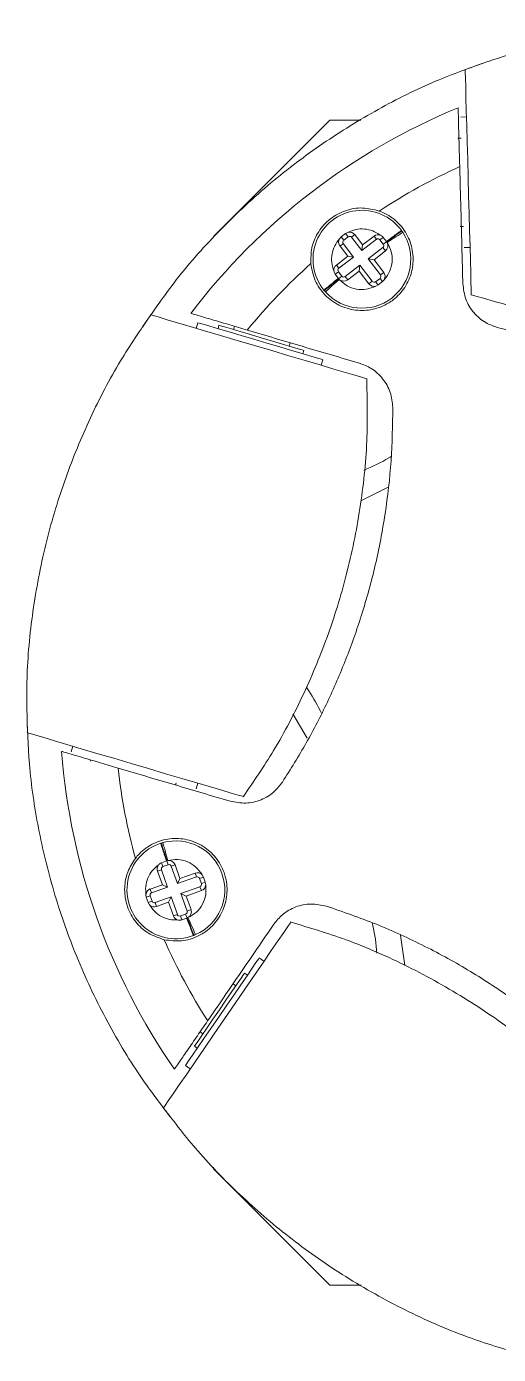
# Model space of a CAD drawing. Header units: millimetres. Extents: x 0 to 1189, y 0 to 841.
# Drawn here: x 484 to 524.5, y 112.4 to 226.3 of the extents above; entities that cross this region are included whole.
import ezdxf

# ---------------------------------------------------------------- set-up
doc = ezdxf.new("R2010")
doc.units = ezdxf.units.MM

msp = doc.modelspace()

# ---------------------------------------------------------------- linework, layer by layer
at = {"color": 7, "linetype": 'Continuous', "lineweight": 15}
for p, q in [((510.04, 218.32), (500.04, 208.32)), ((510.04, 218.32), (512.71, 218.32)), ((521.78, 218.6), (521.28, 218.58)), ((521.33, 216.78), (521.03, 216.78)), ((511.39, 208.59), (511.01, 208.3)), ((511.59, 208.68), (511.39, 208.59)), ((511.39, 208.59), (511.61, 208.31)), ((521.23, 209.18), (521.53, 209.19)), ((511.01, 208.3), (510.87, 208.14)), ((511.19, 207.73), (510.91, 207.51)), ((510.91, 207.51), (511.58, 206.64)), ((511.01, 208.3), (511.23, 208.02)), ((512.08, 206.57), (511.19, 207.73)), ((511.61, 208.31), (511.23, 208.02)), ((512.18, 208.49), (511.9, 208.27)), ((511.9, 208.27), (512.79, 207.12)), ((512.85, 207.61), (512.18, 208.49)), ((512.79, 207.12), (514.05, 208.09)), ((512.85, 207.61), (512.79, 207.12)), ((513.83, 208.37), (512.85, 207.61)), ((514.05, 208.09), (513.83, 208.37)), ((514.34, 208.05), (514.62, 208.26)), ((514.63, 207.67), (514.34, 208.05)), ((514.89, 207.91), (514.62, 208.26)), ((514.91, 207.88), (514.63, 207.67)), ((511.58, 206.64), (510.6, 205.88)), ((510.81, 205.6), (512.08, 206.57)), ((511.58, 206.64), (512.08, 206.57)), ((514.59, 207.38), (513.33, 206.41)), ((513.83, 206.34), (513.33, 206.41)), ((513.33, 206.41), (514.39, 205.03)), ((513.83, 206.34), (514.81, 207.1)), ((514.67, 205.25), (513.83, 206.34)), ((514.81, 207.1), (514.59, 207.38)), ((521.58, 207.39), (522.08, 207.4)), ((510.5, 205.09), (510.78, 205.31)), ((510.6, 205.88), (510.81, 205.6)), ((510.78, 205.31), (511.07, 204.93)), ((512.62, 205.86), (511.36, 204.89)), ((511.57, 204.61), (512.56, 205.37)), ((512.56, 205.37), (512.62, 205.86)), ((512.56, 205.37), (513.4, 204.27)), ((513.68, 204.49), (512.62, 205.86)), ((514.39, 205.03), (514.67, 205.25)), ((510.5, 205.09), (510.77, 204.74)), ((510.77, 204.74), (510.79, 204.71)), ((510.79, 204.71), (511.07, 204.93)), ((511.36, 204.89), (511.57, 204.61)), ((513.4, 204.27), (513.68, 204.49)), ((513.97, 204.45), (514.35, 204.74)), ((513.97, 204.45), (514.18, 204.17)), ((513.99, 204.07), (514.18, 204.17)), ((514.18, 204.17), (514.56, 204.46)), ((514.56, 204.46), (514.35, 204.74)), ((514.56, 204.46), (514.71, 204.62)), ((509.53, 203.73), (509.56, 203.69)), ((498.7, 200.93), (498.56, 200.45)), ((500.51, 200.71), (500.43, 200.42)), ((501.84, 200.63), (501.76, 200.34)), ((506.55, 198.93), (506.64, 199.21)), ((507.71, 198.27), (507.8, 198.56)), ((509.3, 197.28), (509.44, 197.76)), ((515.04, 186.81), (512.7, 185.65)), ((508.1, 165.28), (506.87, 167.36)), ((487.96, 164.59), (487.82, 164.11)), ((489.49, 163.4), (489.46, 163.31)), ((496.78, 161.25), (496.84, 161.44)), ((498.56, 160.93), (498.7, 161.41)), ((495.57, 153.99), (495.24, 153.87)), ((495.24, 153.87), (495.65, 152.7)), ((496.1, 152.49), (495.57, 153.99)), ((496, 154.74), (495.58, 154.59)), ((495.7, 154.25), (495.58, 154.59)), ((496.15, 154.41), (495.7, 154.25)), ((496.03, 154.75), (496.15, 154.41)), ((496.75, 154.41), (496.41, 154.29)), ((496.41, 154.29), (496.95, 152.79)), ((497.16, 153.24), (496.75, 154.41)), ((496.95, 152.79), (498.58, 153.37)), ((497.16, 153.24), (496.95, 152.79)), ((498.46, 153.7), (497.16, 153.24)), ((498.58, 153.37), (498.46, 153.7)), ((499.18, 153.36), (498.84, 153.24)), ((499, 152.79), (498.84, 153.24)), ((499, 152.79), (499.34, 152.91)), ((499.18, 153.36), (499.07, 153.54)), ((499.34, 152.91), (499.18, 153.36)), ((499.37, 152.7), (499.34, 152.91)), ((494.24, 151.83), (494.27, 151.62)), ((494.27, 151.62), (494.61, 151.74)), ((494.27, 151.62), (494.43, 151.17)), ((495.65, 152.7), (494.61, 152.33)), ((494.61, 152.33), (494.73, 152)), ((494.61, 151.74), (494.77, 151.28)), ((494.73, 152), (496.1, 152.49)), ((496.4, 151.65), (495.03, 151.16)), ((495.65, 152.7), (496.1, 152.49)), ((496.19, 151.19), (496.4, 151.65)), ((496.94, 150.14), (496.4, 151.65)), ((498.88, 152.52), (497.25, 151.94)), ((497.7, 151.73), (497.25, 151.94)), ((497.25, 151.94), (497.78, 150.44)), ((497.7, 151.73), (499, 152.19)), ((498.11, 150.56), (497.7, 151.73)), ((499, 152.19), (498.88, 152.52)), ((494.43, 151.17), (494.77, 151.28)), ((494.43, 151.17), (494.54, 150.98)), ((495.03, 151.16), (495.15, 150.83)), ((495.15, 150.83), (496.19, 151.19)), ((496.19, 151.19), (496.6, 150.03)), ((497.78, 150.44), (498.11, 150.56)), ((496.6, 150.03), (496.94, 150.14)), ((497.2, 150.02), (497.65, 150.18)), ((497.32, 149.69), (497.2, 150.02)), ((497.32, 149.69), (497.74, 149.84)), ((497.77, 149.85), (497.65, 150.18)), ((497.74, 149.84), (497.77, 149.85)), ((498.32, 148.34), (498.36, 148.36)), ((516.11, 148.36), (516.49, 145.77)), ((504.38, 146.13), (503.97, 146.41)), ((502.95, 144.93), (502.7, 145.1)), ((501.97, 144.03), (501.72, 144.2)), ((498.89, 140.08), (499.14, 139.91)), ((498.4, 138.83), (498.65, 138.66)), ((497.63, 137.18), (498.04, 136.9)), ((500.04, 128.32), (500.04, 128.47)), ((500.04, 128.32), (510.04, 118.32)), ((512.72, 118.32), (510.04, 118.32))]:
    msp.add_line(p, q, dxfattribs=at)
at = {"color": 7, "linetype": 'Continuous', "lineweight": 15, "flags": 128}
for points in [[(521.67, 222.7), (521.67, 222.67), (521.67, 222.42), (521.69, 221.92), (521.71, 221.2), (521.73, 220.26), (521.76, 219.13), (521.8, 217.85), (521.83, 216.44), (521.88, 214.94), (521.92, 213.39), (521.96, 211.83), (522, 210.3), (522.04, 208.84), (522.08, 207.49), (522.11, 206.28), (522.14, 205.24), (522.16, 204.41), (522.18, 203.8), (522.19, 203.42), (522.19, 203.3), (522.19, 203.3)], [(516.22, 208.81), (516.19, 208.79), (516.12, 208.74), (516, 208.65), (515.83, 208.54), (515.64, 208.4), (515.41, 208.24), (515.17, 208.06), (514.91, 207.88)], [(516.3, 208.69), (516.27, 208.67), (516.19, 208.62), (516.07, 208.54), (515.91, 208.43), (515.7, 208.3), (515.47, 208.15), (515.22, 207.98), (514.96, 207.81)], [(509.56, 203.69), (509.58, 203.71), (509.65, 203.77), (509.77, 203.86), (509.92, 203.99), (510.11, 204.15), (510.32, 204.32), (510.55, 204.51), (510.79, 204.71)], [(509.65, 203.58), (509.68, 203.6), (509.74, 203.67), (509.86, 203.76), (510, 203.9), (510.18, 204.06), (510.39, 204.24), (510.62, 204.44), (510.85, 204.65)], [(513.23, 196.12), (513.11, 196.15), (512.75, 196.26), (512.17, 196.43), (511.37, 196.67), (510.37, 196.96), (509.21, 197.31), (507.92, 197.69), (506.52, 198.1), (505.05, 198.54), (503.55, 198.98), (502.07, 199.42), (500.63, 199.84), (499.28, 200.24), (498.04, 200.61), (496.96, 200.92), (496.06, 201.19), (495.37, 201.4), (494.89, 201.54), (494.65, 201.61), (494.62, 201.62)], [(509.44, 197.76), (509.32, 197.8), (508.98, 197.9), (508.41, 198.06), (507.66, 198.29), (506.75, 198.55), (505.73, 198.86), (504.63, 199.18), (503.51, 199.51), (502.41, 199.84), (501.38, 200.14), (500.48, 200.41), (499.72, 200.63), (499.16, 200.8), (498.82, 200.9), (498.7, 200.93), (498.7, 200.93)], [(500.51, 200.71), (500.63, 200.67), (501, 200.57), (501.58, 200.4), (502.33, 200.17), (503.21, 199.91), (504.15, 199.63), (505.1, 199.36), (505.98, 199.1), (506.73, 198.87), (507.31, 198.7), (507.67, 198.6), (507.8, 198.56)], [(484.03, 165.75), (484.06, 165.74), (484.3, 165.67), (484.77, 165.53), (485.47, 165.32), (486.37, 165.06), (487.45, 164.74), (488.68, 164.37), (490.03, 163.97), (491.47, 163.55), (492.96, 163.11), (494.46, 162.67), (495.92, 162.23), (497.32, 161.82), (498.62, 161.44), (499.78, 161.1), (500.77, 160.8), (501.57, 160.57), (502.16, 160.39), (502.52, 160.29), (502.64, 160.25), (502.64, 160.25)], [(495.56, 156.27), (495.56, 156.24), (495.59, 156.16), (495.64, 156.02), (495.69, 155.83), (495.77, 155.59), (495.85, 155.33), (495.94, 155.04), (496.03, 154.75)], [(495.69, 156.31), (495.7, 156.28), (495.72, 156.2), (495.76, 156.05), (495.82, 155.86), (495.88, 155.63), (495.95, 155.36), (496.03, 155.07), (496.12, 154.77)], [(496.03, 154.75), (496.02, 154.74), (496, 154.74)], [(506.7, 149.52), (506.63, 149.41), (506.42, 149.1), (506.07, 148.6), (505.6, 147.91), (505.01, 147.06), (504.33, 146.06), (503.56, 144.94), (502.74, 143.74), (501.87, 142.48), (500.99, 141.19), (500.11, 139.91), (499.26, 138.68), (498.47, 137.51), (497.74, 136.45), (497.1, 135.53), (496.57, 134.75), (496.16, 134.15), (495.88, 133.75), (495.74, 133.54), (495.72, 133.51)], [(498.36, 148.36), (498.35, 148.39), (498.32, 148.48), (498.26, 148.61), (498.19, 148.8), (498.1, 149.02), (498, 149.28), (497.89, 149.56), (497.77, 149.85)], [(498.49, 148.42), (498.48, 148.45), (498.45, 148.53), (498.39, 148.66), (498.31, 148.85), (498.21, 149.07), (498.1, 149.32), (497.98, 149.6), (497.85, 149.88)], [(503.97, 146.41), (503.9, 146.31), (503.69, 146.02), (503.36, 145.53), (502.92, 144.89), (502.38, 144.11), (501.78, 143.22), (501.13, 142.28), (500.47, 141.31), (499.82, 140.37), (499.21, 139.49), (498.68, 138.71), (498.24, 138.06), (497.9, 137.58), (497.7, 137.28), (497.63, 137.18), (497.63, 137.18)], [(498.4, 138.83), (498.47, 138.94), (498.69, 139.25), (499.03, 139.75), (499.48, 140.4), (499.99, 141.16), (500.55, 141.97), (501.11, 142.78), (501.63, 143.53), (502.07, 144.18), (502.41, 144.68), (502.63, 144.99), (502.7, 145.1), (502.7, 145.1)]]:
    msp.add_lwpolyline(points, dxfattribs=at)
at = {"color": 7, "linetype": 'Continuous', "lineweight": 15}
for centre, radius, start, end in [((542.04, 168.32), 55.2, 112.3428, 142.747), ((542.04, 168.32), 50.51, 114.3774, 123.3393), ((512.79, 206.38), 4.2, 36.0156, 219.0742), ((512.79, 206.38), 4.2, 221.717, 33.3729), ((511.74, 208.14), 0.56, 37.5449, 105.522), ((512.79, 206.38), 4.2, 35.3058, 36.0156), ((512.79, 206.38), 4.2, 33.3729, 35.3058), ((511.35, 207.85), 0.56, 149.5094, 217.5449), ((511.35, 207.85), 0.207, 127.5449, 217.5449), ((511.74, 208.14), 0.207, 37.5449, 127.5449), ((514.18, 207.92), 0.56, 70.8921, 127.5449), ((514.18, 207.92), 0.207, 37.5449, 127.5449), ((514.47, 207.54), 0.207, 307.5449, 37.5449), ((514.47, 207.54), 0.56, 307.5449, 28.548), ((514.47, 207.54), 0.56, 28.548, 37.5449), ((542.04, 168.32), 50.51, 131.7505, 140.7125), ((510.94, 205.44), 0.56, 127.5449, 184.1974), ((510.94, 205.44), 0.207, 127.5449, 217.545), ((514.22, 204.91), 0.56, 329.5092, 37.5449), ((511.23, 205.06), 0.56, 217.5449, 226.5418), ((511.23, 205.06), 0.56, 226.5418, 307.5449), ((511.23, 205.06), 0.207, 217.5449, 307.5449), ((513.84, 204.61), 0.56, 217.5449, 285.5263), ((513.84, 204.61), 0.207, 217.5449, 307.5449), ((514.22, 204.91), 0.207, 307.5449, 37.5449), ((512.79, 206.38), 4.2, 219.0742, 219.784), ((512.79, 206.38), 4.2, 219.784, 221.717), ((542.04, 168.32), 55.2, 184.3428, 214.747), ((542.04, 168.32), 50.51, 186.3774, 195.3393), ((496.81, 152.26), 4.2, 108.0156, 291.0742), ((496.81, 152.26), 4.2, 107.3058, 108.0156), ((496.81, 152.26), 4.2, 105.3729, 107.3058), ((496.81, 152.26), 4.2, 293.717, 105.3729), ((495.77, 154.06), 0.56, 142.8921, 199.5449), ((495.77, 154.06), 0.207, 109.5449, 199.5449), ((496.22, 154.22), 0.56, 100.548, 109.5449), ((496.22, 154.22), 0.56, 19.5449, 100.548), ((496.22, 154.22), 0.207, 19.5449, 109.5449), ((498.65, 153.17), 0.56, 41.5092, 109.5449), ((498.65, 153.17), 0.207, 19.5449, 109.5449), ((498.81, 152.72), 0.207, 289.5449, 19.5449), ((494.8, 151.81), 0.56, 109.5449, 177.522), ((494.8, 151.81), 0.207, 109.5449, 199.5449), ((498.81, 152.72), 0.56, 289.5449, 357.5263), ((494.96, 151.35), 0.56, 221.5094, 289.5449), ((494.96, 151.35), 0.207, 199.5449, 289.5449), ((497.58, 150.37), 0.207, 289.5449, 19.5449), ((497.58, 150.37), 0.56, 298.5418, 19.5449), ((497.13, 150.21), 0.56, 199.5449, 256.1974), ((497.13, 150.21), 0.207, 199.5449, 289.545), ((497.58, 150.37), 0.56, 289.5449, 298.5418), ((496.81, 152.26), 4.2, 291.0742, 291.784), ((496.81, 152.26), 4.2, 291.784, 293.717), ((542.04, 168.32), 50.51, 203.7505, 212.7125)]:
    msp.add_arc(centre, radius, start, end, dxfattribs=at)
for points, knots in [([(559.04, 223.68), (557.54, 224.12), (554.25, 225.08), (549.03, 225.95), (543.47, 226.39), (537.79, 226.27), (532.07, 225.58), (526.64, 224.41), (523.24, 223.22), (521.68, 222.67)], [0, 0, 0, 0, 0.12386, 0.269406, 0.416013, 0.56301, 0.716676, 0.869247, 1, 1, 1, 1]), ([(523.58, 223.34), (522.1, 222.81), (518.87, 221.67), (514.14, 219.3), (509.39, 216.38), (504.85, 212.95), (500.64, 209.03), (496.93, 204.89), (494.88, 201.93), (493.94, 200.56)], [0, 0, 0, 0, 0.123858, 0.269405, 0.416013, 0.56301, 0.716677, 0.869248, 1, 1, 1, 1]), ([(521.06, 219.38), (521.06, 219.33), (521.06, 219.25), (521.08, 218.58), (521.1, 217.59), (521.14, 216.3), (521.17, 215.16), (521.19, 214.5), (521.19, 214.33)], [0, 0, 0, 0, 0.1762434, 0.3523218, 0.5330196, 0.7249747, 0.9299368, 1, 1, 1, 1]), ([(521.19, 214.33), (521.24, 212.66), (521.33, 209.32), (521.42, 205.96), (521.46, 204.28)], [0, 0, 0, 0, 0.499656, 1, 1, 1, 1]), ([(508.4, 206), (508.41, 206.46), (508.41, 207.36), (508.94, 208.66), (509.6, 209.46), (510.42, 210.12), (511.37, 210.62), (512.84, 210.88), (513.8, 210.64), (514.28, 210.52)], [0, 0, 0, 0, 0.152975, 0.305231, 0.47227, 0.500201, 0.666258, 0.832135, 1, 1, 1, 1]), ([(508.4, 206), (508.5, 205.51), (508.68, 204.53), (509.56, 203.27), (510.78, 202.37), (512.23, 201.93), (513.74, 202), (514.82, 202.43), (515.75, 203.08), (516.54, 203.92), (517.14, 205.3), (517.25, 206.79), (516.87, 208.24), (516.02, 209.49), (515.07, 210.2), (514.44, 210.45), (514.28, 210.52)], [0, 0, 0, 0, 0.079872, 0.159749, 0.23943, 0.318713, 0.397568, 0.475972, 0.499975, 0.577976, 0.655968, 0.734207, 0.812892, 0.892007, 0.971534, 1, 1, 1, 1]), ([(514.36, 208.45), (514.15, 208.58), (513.74, 208.85), (513.01, 209), (512.26, 208.97), (511.81, 208.78), (511.59, 208.68)], [0, 0, 0, 0, 0.25, 0.499998, 0.749998, 1, 1, 1, 1]), ([(514.89, 207.91), (515.06, 208.03), (515.31, 208.21), (515.61, 208.43), (515.81, 208.58), (515.98, 208.7), (516.14, 208.82), (516.17, 208.84), (516.19, 208.85)], [0, 0, 0, 0, 0.23916, 0.368104, 0.499785, 0.631478, 0.760436, 1, 1, 1, 1]), ([(510.87, 208.14), (510.72, 207.94), (510.42, 207.55), (510.2, 206.84), (510.16, 206.1), (510.31, 205.63), (510.38, 205.39)], [0, 0, 0, 0, 0.250001, 0.5, 0.75, 1, 1, 1, 1]), ([(514.62, 208.26), (514.58, 208.31), (514.5, 208.39), (514.4, 208.43), (514.36, 208.45)], [0, 0, 0, 0, 0.580231, 1, 1, 1, 1]), ([(514.71, 204.62), (514.88, 204.85), (515.23, 205.31), (515.42, 206.17), (515.37, 207.04), (515.1, 207.55), (514.96, 207.81)], [0, 0, 0, 0, 0.249999, 0.500001, 0.75, 1, 1, 1, 1]), ([(514.91, 207.88), (514.91, 207.89), (514.9, 207.9), (514.9, 207.9), (514.89, 207.91)], [0, 0, 0, 0, 0.500116, 1, 1, 1, 1]), ([(510.38, 205.39), (510.39, 205.33), (510.41, 205.22), (510.47, 205.13), (510.5, 205.09)], [0, 0, 0, 0, 0.579241, 1, 1, 1, 1]), ([(509.53, 203.73), (509.54, 203.75), (509.57, 203.77), (509.73, 203.89), (509.89, 204.02), (510.08, 204.18), (510.37, 204.42), (510.61, 204.61), (510.77, 204.74)], [0, 0, 0, 0, 0.239463, 0.368362, 0.499999, 0.631635, 0.760534, 1, 1, 1, 1]), ([(510.85, 204.65), (511.06, 204.45), (511.48, 204.06), (512.31, 203.78), (513.19, 203.75), (513.73, 203.97), (513.99, 204.07)], [0, 0, 0, 0, 0.25, 0.499998, 0.749999, 1, 1, 1, 1]), ([(521.46, 204.28), (521.52, 203.83), (521.63, 202.93), (522.36, 201.76), (523.32, 200.92), (524.08, 200.65), (524.41, 200.53)], [0, 0, 0, 0, 0.265019, 0.530095, 0.793367, 1, 1, 1, 1]), ([(522.2, 203.33), (523.71, 202.89), (526.99, 201.92), (532.21, 201.05), (537.77, 200.62), (543.45, 200.73), (549.17, 201.42), (554.61, 202.59), (558, 203.79), (559.57, 204.34)], [0, 0, 0, 0, 0.123858, 0.269405, 0.416013, 0.56301, 0.716677, 0.869248, 1, 1, 1, 1]), ([(502.95, 200.3), (502.44, 200.45), (501.44, 200.75), (500.01, 201.17), (498.89, 201.5), (498.22, 201.7), (498.14, 201.72), (498.1, 201.74)], [0, 0, 0, 0, 0.215774, 0.431761, 0.640517, 0.834927, 1, 1, 1, 1]), ([(494.65, 201.6), (493.76, 200.3), (491.83, 197.48), (489.39, 192.78), (487.26, 187.63), (485.61, 182.19), (484.5, 176.54), (483.93, 171), (484.02, 167.41), (484.06, 165.75)], [0, 0, 0, 0, 0.12386, 0.269406, 0.416013, 0.56301, 0.716676, 0.869247, 1, 1, 1, 1]), ([(524.41, 200.53), (525.68, 200.21), (528.24, 199.57), (532.15, 198.94), (536.12, 198.55), (540.29, 198.44), (544.61, 198.64), (549.08, 199.2), (553.53, 200.09), (556.45, 200.99), (557.91, 201.43)], [0, 0, 0, 0, 0.115982, 0.232006, 0.350155, 0.468299, 0.599465, 0.730634, 0.86534, 1, 1, 1, 1]), ([(512.58, 197.46), (510.97, 197.93), (507.75, 198.88), (504.55, 199.83), (502.95, 200.3)], [0, 0, 0, 0, 0.499889, 1, 1, 1, 1]), ([(515.45, 193.65), (515.4, 194.09), (515.31, 194.98), (514.62, 196.16), (513.69, 197.03), (512.93, 197.33), (512.58, 197.46)], [0, 0, 0, 0, 0.261481, 0.523007, 0.784024, 1, 1, 1, 1]), ([(502.61, 160.27), (503.5, 161.57), (505.43, 164.39), (507.87, 169.09), (510, 174.24), (511.65, 179.68), (512.76, 185.33), (513.33, 190.86), (513.24, 194.46), (513.2, 196.12)], [0, 0, 0, 0, 0.123858, 0.269405, 0.416013, 0.56301, 0.716677, 0.869248, 1, 1, 1, 1]), ([(505.96, 161.51), (506.66, 162.62), (508.06, 164.85), (509.87, 168.37), (511.46, 172.04), (512.85, 175.97), (514, 180.14), (514.84, 184.56), (515.37, 189.07), (515.42, 192.12), (515.45, 193.65)], [0, 0, 0, 0, 0.115982, 0.232006, 0.350155, 0.468299, 0.599465, 0.730634, 0.86534, 1, 1, 1, 1]), ([(512.95, 188.27), (513.69, 188.59), (514.5, 188.95), (515.24, 189.41), (515.31, 189.45)], [0, 0, 0, 0, 0.911763, 1, 1, 1, 1]), ([(508.02, 169.66), (508.09, 169.56), (508.58, 168.84), (508.98, 168.07), (509.32, 167.42)], [0, 0, 0, 0, 0.148724, 1, 1, 1, 1]), ([(484.01, 167.77), (484.05, 166.19), (484.15, 162.77), (484.93, 157.54), (486.24, 152.12), (488.1, 146.75), (490.53, 141.52), (493.32, 136.72), (495.5, 133.86), (496.51, 132.54)], [0, 0, 0, 0, 0.123858, 0.269405, 0.416013, 0.56301, 0.716677, 0.869248, 1, 1, 1, 1]), ([(491.84, 162.71), (491.34, 162.86), (490.33, 163.16), (488.9, 163.58), (487.79, 163.91), (487.11, 164.11), (487.03, 164.13), (487, 164.14)], [0, 0, 0, 0, 0.215774, 0.431761, 0.640517, 0.834927, 1, 1, 1, 1]), ([(491.84, 162.71), (493.44, 162.24), (496.65, 161.29), (499.87, 160.34), (501.48, 159.86)], [0, 0, 0, 0, 0.499656, 1, 1, 1, 1]), ([(501.48, 159.86), (501.92, 159.78), (502.81, 159.61), (504.15, 159.93), (505.25, 160.59), (505.74, 161.23), (505.96, 161.51)], [0, 0, 0, 0, 0.265019, 0.530095, 0.793366, 1, 1, 1, 1]), ([(495.81, 147.98), (496.3, 147.91), (497.3, 147.78), (498.77, 148.23), (500, 149.11), (500.87, 150.36), (501.27, 151.82), (501.19, 152.98), (500.86, 154.06), (500.3, 155.07), (499.18, 156.07), (497.79, 156.64), (496.29, 156.72), (494.85, 156.3), (493.87, 155.61), (493.44, 155.1), (493.33, 154.96)], [0, 0, 0, 0, 0.079871, 0.159749, 0.23943, 0.318713, 0.397567, 0.475972, 0.499975, 0.577976, 0.655968, 0.734208, 0.812892, 0.892007, 0.971533, 1, 1, 1, 1]), ([(496, 154.74), (495.94, 154.93), (495.84, 155.22), (495.73, 155.58), (495.65, 155.82), (495.58, 156.02), (495.52, 156.21), (495.51, 156.24), (495.51, 156.26)], [0, 0, 0, 0, 0.239159, 0.368102, 0.499786, 0.631478, 0.760436, 1, 1, 1, 1]), ([(493.33, 154.96), (493.08, 154.58), (492.6, 153.82), (492.34, 152.44), (492.46, 151.41), (492.78, 150.4), (493.31, 149.47), (494.4, 148.45), (495.34, 148.14), (495.81, 147.98)], [0, 0, 0, 0, 0.152975, 0.305231, 0.472269, 0.500258, 0.666317, 0.832196, 1, 1, 1, 1]), ([(495.32, 154.4), (495.13, 154.24), (494.75, 153.93), (494.38, 153.28), (494.18, 152.56), (494.22, 152.08), (494.24, 151.83)], [0, 0, 0, 0, 0.25, 0.5, 0.75, 1, 1, 1, 1]), ([(495.58, 154.59), (495.52, 154.56), (495.42, 154.51), (495.35, 154.43), (495.32, 154.4)], [0, 0, 0, 0, 0.5802466, 1, 1, 1, 1]), ([(499.07, 153.54), (498.9, 153.78), (498.57, 154.25), (497.82, 154.7), (496.97, 154.92), (496.4, 154.82), (496.12, 154.77)], [0, 0, 0, 0, 0.250001, 0.5, 0.75, 1, 1, 1, 1]), ([(497.85, 149.88), (498.1, 150.02), (498.61, 150.3), (499.13, 151.01), (499.43, 151.83), (499.39, 152.41), (499.37, 152.7)], [0, 0, 0, 0, 0.249999, 0.5, 0.749999, 1, 1, 1, 1]), ([(494.54, 150.98), (494.68, 150.78), (494.96, 150.37), (495.56, 149.94), (496.26, 149.68), (496.75, 149.67), (497, 149.67)], [0, 0, 0, 0, 0.249999, 0.500001, 0.750001, 1, 1, 1, 1]), ([(509.74, 150.86), (509.3, 150.95), (508.42, 151.14), (507.09, 150.85), (505.97, 150.23), (505.46, 149.6), (505.23, 149.31)], [0, 0, 0, 0, 0.261482, 0.523006, 0.784024, 1, 1, 1, 1]), ([(537.37, 131.9), (536.53, 132.91), (534.84, 134.93), (532.05, 137.74), (529.06, 140.39), (525.75, 142.93), (522.14, 145.3), (518.19, 147.48), (514.07, 149.37), (511.18, 150.36), (509.74, 150.86)], [0, 0, 0, 0, 0.115982, 0.232006, 0.350155, 0.468299, 0.599465, 0.730634, 0.86534, 1, 1, 1, 1]), ([(497, 149.67), (497.06, 149.66), (497.17, 149.64), (497.27, 149.67), (497.32, 149.69)], [0, 0, 0, 0, 0.579257, 1, 1, 1, 1]), ([(498.32, 148.34), (498.31, 148.36), (498.3, 148.39), (498.22, 148.58), (498.15, 148.77), (498.06, 149.01), (497.92, 149.36), (497.81, 149.65), (497.74, 149.84)], [0, 0, 0, 0, 0.239464, 0.368363, 0.5, 0.631635, 0.760535, 1, 1, 1, 1]), ([(505.23, 149.31), (504.28, 147.93), (502.38, 145.16), (500.49, 142.4), (499.54, 141.02)], [0, 0, 0, 0, 0.499889, 1, 1, 1, 1]), ([(537.52, 128.34), (536.55, 129.58), (534.47, 132.29), (530.75, 136.06), (526.51, 139.68), (521.84, 142.93), (516.81, 145.73), (511.73, 147.98), (508.28, 149.01), (506.69, 149.48)], [0, 0, 0, 0, 0.1238582, 0.2694049, 0.4160127, 0.5630102, 0.7166765, 0.8692479, 1, 1, 1, 1]), ([(514.08, 146.82), (514, 147.62), (513.91, 148.5), (513.7, 149.35), (513.68, 149.43)], [0, 0, 0, 0, 0.911763, 1, 1, 1, 1]), ([(499.54, 141.02), (499.24, 140.59), (498.65, 139.73), (497.81, 138.5), (497.15, 137.54), (496.75, 136.96), (496.7, 136.89), (496.68, 136.86)], [0, 0, 0, 0, 0.215774, 0.431761, 0.640516, 0.834927, 1, 1, 1, 1]), ([(495.75, 133.53), (496.71, 132.29), (498.79, 129.58), (502.51, 125.81), (506.75, 122.19), (511.42, 118.94), (516.45, 116.14), (521.53, 113.89), (524.98, 112.86), (526.57, 112.39)], [0, 0, 0, 0, 0.123859, 0.269406, 0.416013, 0.56301, 0.716676, 0.869247, 1, 1, 1, 1])]:
    msp.add_open_spline(points, degree=3, knots=knots, dxfattribs=at)

doc.saveas('drawing.dxf')
